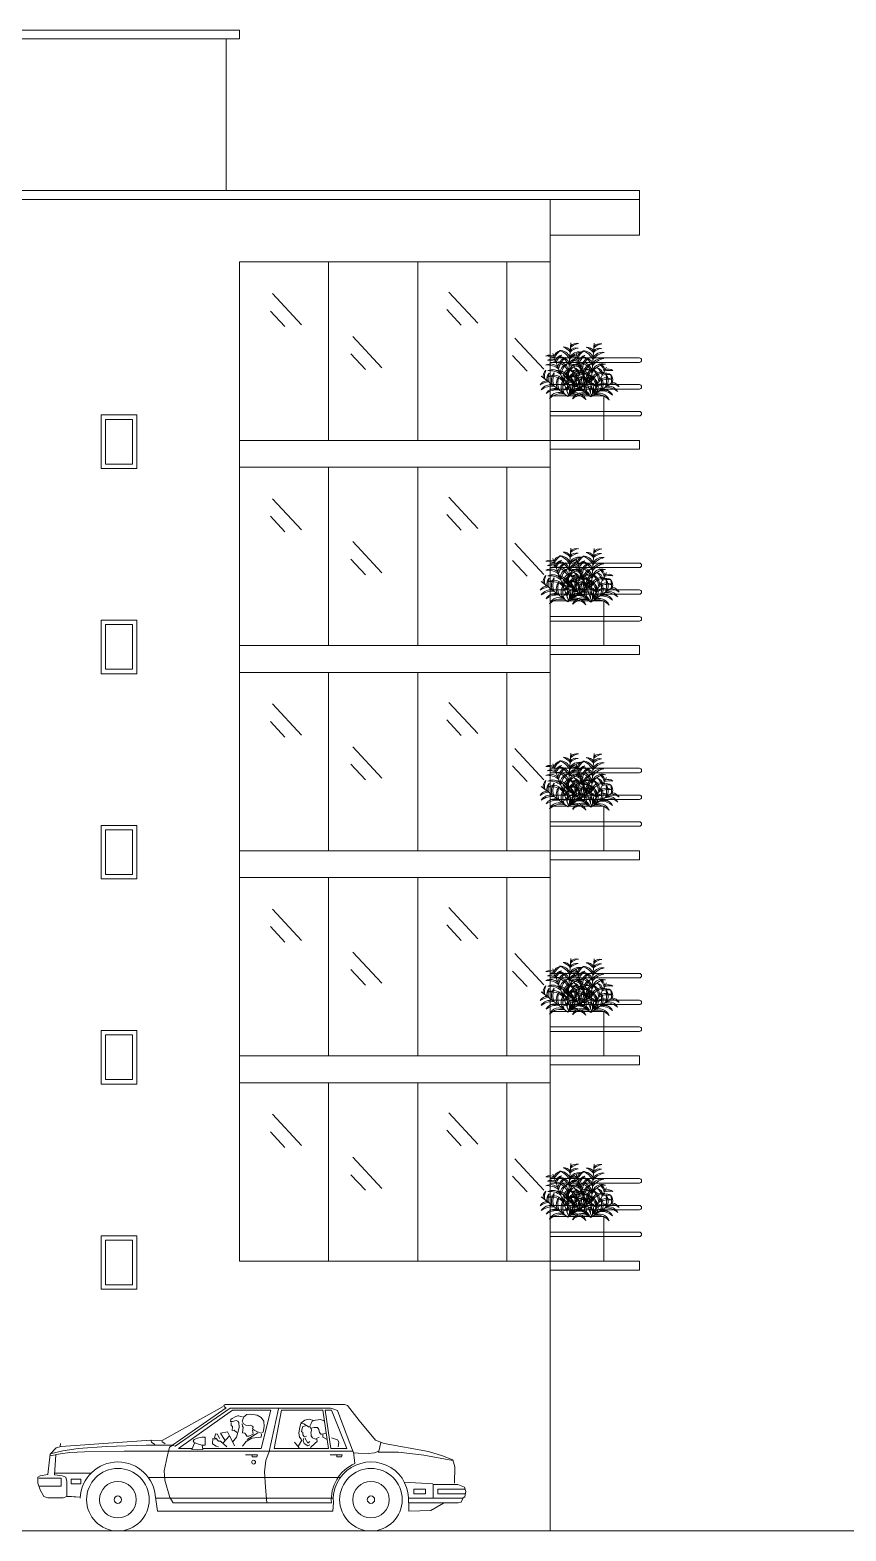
# Model space of a CAD drawing. Header units: millimetres. Extents: x 94 to 362, y 157 to 221.
# Drawn here: x 173.63 to 182.78, y 165.98 to 182.8 of the extents above; entities that cross this region are included whole.
import ezdxf

# ---------------------------------------------------------------- set-up
doc = ezdxf.new("R2010")
doc.units = ezdxf.units.MM
doc.layers.get('0').update_dxf_attribs({"lineweight": 9})
doc.layers.add('ARBOL', color=3, linetype='Continuous', lineweight=9)
doc.layers.add('BARDA PERIMETRAL', color=5, linetype='Continuous', lineweight=9)

# ---------------------------------------------------------------- blocks, each defined once
blk = doc.blocks.new('arbusto02')
at = {"layer": 'ARBOL', "linetype": 'ByBlock'}
for p, q in [((-0.048, 0.801), (0.007, 0.065)), ((0.22, 0.644), (-0.01, 0.019)), ((-0.23, 0.444), (0, 0)), ((0.397, 0.303), (0, 0)), ((-0.319, 0.217), (0, 0))]:
    blk.add_line(p, q, dxfattribs=at)
for centre, radius, start, end in [((-0.132, 0.68), 0.115, 40.53, 103.8644), ((-0.216, 0.539), 0.26, 48.3163, 77.6194), ((-0.127, 0.612), 0.115, 40.53, 103.8644), ((-0.211, 0.471), 0.26, 48.3163, 77.6194), ((0.058, 0.626), 0.115, 84.6157, 147.9501), ((0.162, 0.498), 0.26, 110.8607, 140.1638), ((0.117, 0.528), 0.16, 88.8463, 158.9911), ((0.209, 0.435), 0.268, 109.2035, 152.8688), ((-0.042, 0.474), 0.26, 23.8984, 53.2015), ((0.093, 0.569), 0.115, 16.1121, 79.4464), ((-0.168, 0.338), 0.156, 7.666, 107.8746), ((-0.227, 0.251), 0.236, 25.9065, 87.4278), ((-0.095, 0.385), 0.115, 107.7459, 171.0802), ((-0.171, 0.507), 0.16, 29.4889, 99.6338), ((-0.248, 0.401), 0.268, 35.6112, 79.2766), ((0.051, 0.308), 0.26, 133.9908, 163.2939), ((-0.164, 0.416), 0.16, 29.4889, 99.6338), ((-0.241, 0.31), 0.268, 35.6112, 79.2766), ((0.124, 0.437), 0.16, 88.8463, 158.9911), ((0.215, 0.344), 0.268, 109.2035, 152.8688), ((0.14, 0.361), 0.156, 80.6055, 180.8141), ((0.21, 0.283), 0.236, 101.0522, 162.5736), ((-0.046, 0.341), 0.16, 5.071, 75.2158), ((-0.159, 0.277), 0.268, 11.1933, 54.8587), ((-0.128, 0.362), 0.268, 11.1933, 54.8587), ((-0.014, 0.427), 0.16, 5.071, 75.2158), ((-0.065, 0.41), 0.26, 23.8984, 53.2015), ((0.069, 0.505), 0.115, 16.1121, 79.4464), ((0.302, 0.204), 0.268, 84.7855, 128.4509), ((0.257, 0.327), 0.16, 64.4284, 134.5732), ((0.285, 0.282), 0.26, 86.4427, 115.7458), ((0.244, 0.441), 0.115, 60.1978, 123.5321), ((0.309, 0.346), 0.26, 86.4427, 115.7458), ((0.268, 0.505), 0.115, 60.1978, 123.5321), ((-0.26, 0.3), 0.115, 63.6602, 126.9945), ((-0.281, 0.137), 0.26, 71.4465, 100.7496), ((-0.211, 0.255), 0.115, 136.2275, 199.5619), ((-0.227, 0.125), 0.16, 52.6191, 122.7639), ((-0.256, -0.003), 0.268, 58.7414, 102.4068), ((-0.046, 0.257), 0.26, 162.4725, 191.7756), ((-0.229, 0.239), 0.115, 63.6602, 126.9945), ((-0.25, 0.076), 0.26, 71.4465, 100.7496), ((-0.097, 0.24), 0.16, 140.4581, 210.6029), ((0.033, 0.254), 0.268, 160.8153, 204.4806), ((-0.158, 0.212), 0.156, 7.666, 107.8746), ((-0.217, 0.125), 0.236, 25.9065, 87.4278), ((-0.022, 0.189), 0.16, 140.4581, 210.6029), ((-0.063, 0.325), 0.115, 107.7459, 171.0802), ((0.082, 0.248), 0.26, 133.9908, 163.2939), ((0.108, 0.203), 0.268, 160.8153, 204.4806), ((0.029, 0.258), 0.16, 111.9765, 182.1213), ((0.15, 0.208), 0.268, 132.3336, 175.999), ((0.048, 0.154), 0.156, 132.2173, 232.4259), ((0.071, 0.177), 0.16, 111.9765, 182.1213), ((0.153, 0.161), 0.236, 152.664, 214.1854), ((0.192, 0.127), 0.268, 132.3336, 175.999), ((-0.082, 0.272), 0.156, 343.248, 83.4567), ((-0.171, 0.217), 0.236, 1.4886, 63.0099), ((0.116, 0.113), 0.156, 103.7356, 203.9443), ((0.211, 0.069), 0.236, 124.1824, 185.7037), ((0.15, 0.235), 0.156, 80.6055, 180.8141), ((0.22, 0.157), 0.236, 101.0522, 162.5736), ((-0.161, 0.152), 0.236, 329.0367, 30.558), ((-0.057, 0.151), 0.156, 310.7961, 51.0048), ((0.208, 0.165), 0.156, 56.1875, 156.3962), ((0.24, 0.066), 0.236, 76.6343, 138.1556), ((0.27, 0.119), 0.268, 84.7855, 128.4509), ((0.226, 0.242), 0.16, 64.4284, 134.5732), ((0.011, 0.19), 0.16, 332.6191, 42.7639), ((-0.119, 0.197), 0.268, 338.7414, 22.4068), ((0.083, 0.246), 0.16, 332.6191, 42.7639), ((-0.047, 0.252), 0.268, 338.7414, 22.4068), ((0.032, 0.259), 0.26, 351.4465, 20.7496), ((0.196, 0.267), 0.115, 343.6602, 46.9945), ((0.309, 0.119), 0.115, 27.7459, 91.0802), ((0.25, 0.308), 0.115, 343.6602, 46.9945), ((0.086, 0.3), 0.26, 351.4465, 20.7496), ((-0.315, 0.101), 0.115, 92.1418, 155.4762), ((-0.256, -0.052), 0.26, 99.9281, 129.2312), ((-0.259, 0.001), 0.16, 81.1007, 151.2455), ((-0.224, -0.124), 0.268, 87.223, 130.8884), ((-0.184, -0.05), 0.16, 81.1007, 151.2455), ((-0.149, -0.176), 0.268, 87.223, 130.8884), ((-0.186, 0.044), 0.16, 52.6191, 122.7639), ((-0.214, -0.083), 0.268, 58.7414, 102.4068), ((-0.125, -0.102), 0.156, 59.2778, 159.4864), ((-0.093, -0.201), 0.236, 77.5183, 139.0396), ((-0.159, -0.029), 0.156, 30.7961, 131.0048), ((-0.178, -0.133), 0.236, 49.0367, 110.558), ((0.104, -0.196), 0.236, 44.1824, 105.7037), ((0.131, -0.094), 0.156, 23.7356, 123.9443), ((0.158, -0.167), 0.268, 52.3336, 95.999), ((0.187, -0.039), 0.16, 31.9765, 102.1213), ((0.231, -0.112), 0.268, 52.3336, 95.999), ((0.259, 0.016), 0.16, 31.9765, 102.1213), ((0.258, -0.038), 0.26, 53.9908, 83.2939)]:
    blk.add_arc(centre, radius, start, end, dxfattribs=at)
blk = doc.blocks.new('AUTO_ALZADO')
at = {"color": 0, "linetype": 'ByBlock'}
for points in [[(-1.73, 1.409), (-2.412, 1.026), (-2.531, 1.032)], [(-2.298, 0.974), (-1.695, 1.392)], [(-1.651, 1.389), (-2.268, 0.964), (-2.293, 0.97)], [(-1.624, 1.368), (-2.23, 0.938), (-2.075, 0.938)], [(-1.959, 0.938), (-1.301, 0.938), (-1.192, 1.368), (-1.624, 1.368)], [(0.865, 0.549), (0.871, 0.733), (0.848, 0.808), (0.732, 0.855), (0.576, 0.903), (0.076, 0.991), (-0.019, 1.032), (-0.202, 1.249), (-0.333, 1.419), (-0.368, 1.429), (-1.707, 1.429), (-1.72, 1.418), (-1.713, 1.405), (-1.697, 1.392), (-1.695, 1.392)], [(-1.651, 1.389), (-0.523, 1.389), (-0.487, 1.378), (-0.447, 1.361), (-0.42, 1.291), (-0.266, 0.89), (-0.215, 0.885), (-0.101, 0.882), (-0.033, 0.888), (0.018, 0.906), (0.03, 0.957), (0.038, 1.005)], [(-1.107, 1.383), (-1.212, 0.902), (-1.251, 0.804), (-1.263, 0.674), (-1.255, 0.504), (-1.238, 0.326)], [(-1.073, 1.368), (-1.158, 0.938), (-0.548, 0.938)], [(-0.61, 1.368), (-1.073, 1.368)], [(-0.61, 1.368), (-0.548, 0.938)], [(-0.583, 1.368), (-0.521, 0.938)], [(-0.521, 0.938), (-0.34, 0.938), (-0.513, 1.368), (-0.583, 1.368)], [(-1.622, 1.007), (-1.579, 1.063), (-1.556, 1.141), (-1.547, 1.177), (-1.553, 1.227), (-1.565, 1.244), (-1.583, 1.249), (-1.624, 1.238), (-1.645, 1.241), (-1.642, 1.261), (-1.627, 1.274), (-1.585, 1.294), (-1.565, 1.302), (-1.551, 1.302), (-1.533, 1.296), (-1.51, 1.291)], [(-1.638, 1.23), (-1.638, 1.196), (-1.622, 1.183), (-1.627, 1.138), (-1.604, 1.144), (-1.574, 1.116)], [(-1.278, 1.121), (-1.269, 1.183), (-1.273, 1.244), (-1.301, 1.283), (-1.346, 1.311), (-1.419, 1.322), (-1.462, 1.316), (-1.497, 1.291), (-1.515, 1.244), (-1.501, 1.213), (-1.474, 1.199), (-1.446, 1.196), (-1.426, 1.199), (-1.401, 1.188), (-1.392, 1.174), (-1.401, 1.158), (-1.38, 1.144), (-1.344, 1.124), (-1.303, 1.11), (-1.285, 1.116)], [(-1.515, 1.213), (-1.51, 1.183), (-1.504, 1.174), (-1.51, 1.113), (-1.487, 1.11), (-1.474, 1.093), (-1.462, 1.074), (-1.442, 1.074), (-1.392, 1.099), (-1.401, 1.144)], [(-0.848, 1.039), (-0.874, 1.065), (-0.878, 1.113), (-0.867, 1.175), (-0.857, 1.217), (-0.823, 1.214), (-0.764, 1.175)], [(-0.859, 1.219), (-0.813, 1.254), (-0.764, 1.266), (-0.717, 1.251)], [(-0.793, 1.076), (-0.819, 1.071), (-0.834, 1.09), (-0.834, 1.12), (-0.849, 1.122), (-0.842, 1.162), (-0.834, 1.184), (-0.806, 1.192)], [(-0.579, 1.108), (-0.606, 1.097), (-0.634, 1.097), (-0.647, 1.117), (-0.657, 1.15), (-0.672, 1.171), (-0.706, 1.173), (-0.749, 1.166), (-0.755, 1.187), (-0.743, 1.217), (-0.732, 1.242), (-0.691, 1.256), (-0.634, 1.261), (-0.591, 1.242)], [(-3.603, 0.864), (-3.619, 0.64), (-3.534, 0.631), (-3.491, 0.617), (-3.483, 0.565), (-3.483, 0.403), (-3.327, 0.393), (-3.483, 0.397), (-3.522, 0.383), (-3.693, 0.383), (-3.74, 0.397), (-3.779, 0.474), (-3.807, 0.55), (-3.807, 0.617), (-3.782, 0.631), (-3.693, 0.645), (-3.67, 0.873), (-3.6, 0.944), (-3.545, 0.958), (-2.541, 1.031), (-2.532, 1.007), (-2.493, 0.983)], [(-2.378, 0.99), (-2.416, 1.016)], [(-1.688, 0.955), (-1.759, 1.019), (-1.779, 1.019), (-1.811, 1.054), (-1.82, 1.043), (-1.843, 1.049), (-1.849, 0.988), (-1.806, 0.963), (-1.781, 0.955)], [(-1.77, 1.049), (-1.791, 1.096), (-1.815, 1.102), (-1.827, 1.054)], [(-1.708, 1.03), (-1.757, 1.108), (-1.681, 1.124), (-1.656, 1.077), (-1.729, 1.002)], [(-1.654, 1.074), (-1.602, 0.968)], [(-1.298, 1.099), (-1.303, 1.063), (-1.408, 1.052), (-1.469, 1.016), (-1.51, 0.963)], [(-1.34, 1.113), (-1.46, 1.038)], [(-0.846, 1.032), (-0.883, 0.968)], [(-0.827, 1.048), (-0.831, 1.023), (-0.819, 0.991), (-0.779, 0.965), (-0.755, 0.979)], [(-0.813, 1.058), (-0.779, 0.998), (-0.755, 1.014)], [(-0.677, 1.043), (-0.676, 1.014), (-0.698, 0.998), (-0.749, 0.947)], [(-0.743, 1.162), (-0.736, 1.143), (-0.747, 1.11), (-0.74, 1.101), (-0.74, 1.08), (-0.725, 1.058), (-0.691, 1.041), (-0.651, 1.065)], [(-0.609, 1.088), (-0.609, 1.062), (-0.562, 1.039)], [(-0.439, 0.956), (-0.432, 1.006), (-0.445, 1.034), (-0.515, 1.058)], [(-3.67, 0.878), (-3.526, 0.912), (-3.354, 0.936), (-3.035, 0.958), (-2.59, 0.973), (-2.291, 0.973), (-2.329, 0.95), (-2.357, 0.845), (-2.389, 0.688), (-2.384, 0.583), (-2.326, 0.389), (-2.288, 0.326)], [(-3.67, 0.854), (-3.557, 0.878), (-3.448, 0.892), (-3.284, 0.898), (-2.838, 0.907)], [(-3.557, 0.958), (-3.552, 0.992)], [(-2.838, 0.907), (-0.273, 0.907)], [(-1.963, 0.974), (-1.958, 0.926), (-2.013, 0.922), (-2.08, 0.926), (-2.049, 0.996)], [(-1.479, 0.866), (-1.344, 0.866), (-1.352, 0.845), (-1.403, 0.845), (-1.403, 0.866)], [(-0.876, 0.944), (-0.927, 1.006)], [(-0.53, 0.866), (-0.395, 0.866), (-0.403, 0.845), (-0.454, 0.845), (-0.454, 0.866)], [(-0.251, 0.77), (-0.268, 0.898)], [(0.848, 0.801), (0.521, 0.862), (0.236, 0.896), (0.009, 0.896)], [(-3.795, 0.516), (-3.545, 0.516), (-3.545, 0.603), (-3.795, 0.603)], [(-3.612, 0.659), (-3.21, 0.659)], [(-2.565, 0.61), (-0.415, 0.61)], [(0.622, 0.539), (0.302, 0.56)], [(0.908, 0.326), (0.94, 0.336), (0.962, 0.385), (0.98, 0.396), (0.992, 0.453), (0.977, 0.505), (0.904, 0.535), (0.786, 0.535), (0.627, 0.535), (0.627, 0.385)], [(-2.486, 0.393), (-2.466, 0.233)], [(-2.486, 0.38), (-0.494, 0.38)], [(0.352, 0.38), (0.96, 0.38)], [(0.977, 0.482), (0.68, 0.482), (0.68, 0.43), (0.986, 0.43)], [(-2.466, 0.233), (-0.497, 0.233)], [(-2.288, 0.326), (-0.514, 0.326)], [(-0.514, 0.332), (-0.514, 0.326)], [(-0.492, 0.331), (-0.497, 0.233)], [(0.351, 0.326), (0.908, 0.326)], [(0.354, 0.331), (0.354, 0.234), (0.601, 0.243), (0.742, 0.325)]]:
    blk.add_lwpolyline(points, dxfattribs=at)
for points in [[(-1.931, 1.065), (-1.969, 1.065), (-2.017, 1.052), (-2.054, 1.039), (-2.063, 1.02), (-2.059, 1.006), (-2.029, 0.991), (-1.969, 0.974), (-1.931, 0.974)], [(-3.432, 0.593), (-3.432, 0.54), (-3.323, 0.54), (-3.323, 0.593)], [(0.41, 0.482), (0.41, 0.43), (0.539, 0.43), (0.539, 0.482)]]:
    blk.add_lwpolyline(points, close=True, dxfattribs=at)
for centre, radius in [((-2.909, 0.363), 0.351), ((-1.387, 0.783), 0.0213), ((-0.071, 0.363), 0.351), ((-2.909, 0.363), 0.205), ((-0.071, 0.363), 0.205), ((-2.909, 0.363), 0.0415), ((-0.071, 0.363), 0.0415)]:
    blk.add_circle(centre, radius, dxfattribs=at)
for centre, radius, start, end in [((-2.909, 0.363), 0.423, 2.3793, 177.6207), ((-0.071, 0.363), 0.445, 113.859, 184.9166), ((-0.071, 0.363), 0.423, 355.0834, 184.9166)]:
    blk.add_arc(centre, radius, start, end, dxfattribs=at)

msp = doc.modelspace()

# ---------------------------------------------------------------- linework, layer by layer
for p, q in [((175.826, 181.004), (175.826, 182.704)), ((180.461, 181.004), (167.761, 181.004)), ((180.461, 180.904), (167.761, 180.904)), ((179.461, 165.979), (179.461, 180.904)), ((180.461, 181.004), (180.461, 180.504)), ((179.461, 180.504), (180.461, 180.504)), ((175.976, 180.204), (175.976, 169.004)), ((179.461, 180.204), (175.976, 180.204)), ((176.976, 180.204), (176.976, 178.204)), ((177.976, 180.204), (177.976, 178.204)), ((178.976, 180.204), (178.976, 178.204)), ((180.061, 178.704), (179.461, 178.704)), ((180.061, 178.204), (180.061, 178.704)), ((179.461, 178.204), (175.976, 178.204)), ((179.461, 177.904), (175.976, 177.904)), ((176.976, 177.904), (176.976, 175.904)), ((177.976, 177.904), (177.976, 175.904)), ((178.976, 177.904), (178.976, 175.904)), ((180.061, 176.404), (179.461, 176.404)), ((180.061, 175.904), (180.061, 176.404)), ((179.461, 175.904), (175.976, 175.904)), ((179.461, 175.604), (175.976, 175.604)), ((176.976, 175.604), (176.976, 173.604)), ((177.976, 175.604), (177.976, 173.604)), ((178.976, 175.604), (178.976, 173.604)), ((180.061, 174.104), (179.461, 174.104)), ((180.061, 173.604), (180.061, 174.104)), ((179.461, 173.604), (175.976, 173.604)), ((179.461, 173.304), (175.976, 173.304)), ((176.976, 173.304), (176.976, 171.304)), ((177.976, 173.304), (177.976, 171.304)), ((178.976, 173.304), (178.976, 171.304)), ((180.061, 171.804), (179.461, 171.804)), ((180.061, 171.304), (180.061, 171.804)), ((179.461, 171.304), (175.976, 171.304)), ((179.461, 171.004), (175.976, 171.004)), ((176.976, 171.004), (176.976, 169.004)), ((177.976, 171.004), (177.976, 169.004)), ((178.976, 171.004), (178.976, 169.004)), ((180.061, 169.504), (179.461, 169.504)), ((180.061, 169.004), (180.061, 169.504)), ((175.976, 169.004), (179.461, 169.004)), ((206.305, 165.979), (161.654, 165.979))]:
    msp.add_line(p, q)
at = {"color": 4}
for p, q in [((178.324, 179.867), (178.649, 179.517)), ((176.347, 179.85), (176.672, 179.5)), ((176.323, 179.654), (176.486, 179.479)), ((178.3, 179.672), (178.463, 179.497)), ((177.249, 179.369), (177.574, 179.019)), ((179.063, 179.351), (179.388, 179.001)), ((177.226, 179.173), (177.388, 178.998)), ((179.04, 179.156), (179.202, 178.981)), ((176.347, 177.55), (176.672, 177.2)), ((178.324, 177.567), (178.649, 177.217)), ((176.323, 177.354), (176.486, 177.179)), ((178.3, 177.372), (178.463, 177.197)), ((177.249, 177.069), (177.574, 176.719)), ((179.063, 177.051), (179.388, 176.701)), ((177.226, 176.873), (177.388, 176.698)), ((179.04, 176.856), (179.202, 176.681)), ((176.347, 175.25), (176.672, 174.9)), ((178.324, 175.267), (178.649, 174.917)), ((176.323, 175.054), (176.486, 174.879)), ((178.3, 175.072), (178.463, 174.897)), ((177.249, 174.769), (177.574, 174.419)), ((179.063, 174.751), (179.388, 174.401)), ((177.226, 174.573), (177.388, 174.398)), ((179.04, 174.556), (179.202, 174.381)), ((178.324, 172.967), (178.649, 172.617)), ((176.347, 172.95), (176.672, 172.6)), ((176.323, 172.754), (176.486, 172.579)), ((178.3, 172.772), (178.463, 172.597)), ((177.249, 172.469), (177.574, 172.119)), ((179.063, 172.451), (179.388, 172.101)), ((177.226, 172.273), (177.388, 172.098)), ((179.04, 172.256), (179.202, 172.081)), ((176.347, 170.65), (176.672, 170.3)), ((178.324, 170.667), (178.649, 170.317)), ((176.323, 170.454), (176.486, 170.279)), ((178.3, 170.472), (178.463, 170.297)), ((177.249, 170.169), (177.574, 169.819)), ((179.063, 170.151), (179.388, 169.801)), ((177.226, 169.973), (177.388, 169.798)), ((179.04, 169.956), (179.202, 169.781))]:
    msp.add_line(p, q, dxfattribs=at)
for points in [[(173.126, 182.804), (175.976, 182.804), (175.976, 182.704), (173.126, 182.704)], [(174.826, 178.489), (174.426, 178.489), (174.426, 177.889), (174.826, 177.889)], [(174.776, 178.439), (174.476, 178.439), (174.476, 177.939), (174.776, 177.939)], [(174.826, 176.189), (174.426, 176.189), (174.426, 175.589), (174.826, 175.589)], [(174.776, 176.139), (174.476, 176.139), (174.476, 175.639), (174.776, 175.639)], [(174.826, 173.889), (174.426, 173.889), (174.426, 173.289), (174.826, 173.289)], [(174.776, 173.839), (174.476, 173.839), (174.476, 173.339), (174.776, 173.339)], [(174.826, 171.589), (174.426, 171.589), (174.426, 170.989), (174.826, 170.989)], [(174.776, 171.539), (174.476, 171.539), (174.476, 171.039), (174.776, 171.039)], [(174.826, 169.289), (174.426, 169.289), (174.426, 168.689), (174.826, 168.689)], [(174.776, 169.239), (174.476, 169.239), (174.476, 168.739), (174.776, 168.739)]]:
    msp.add_lwpolyline(points, close=True)
for points in [[(179.461, 179.079), (180.461, 179.079, 1), (180.461, 179.129), (179.461, 179.129)], [(179.461, 178.779), (180.461, 178.779, 1), (180.461, 178.829), (179.461, 178.829)], [(179.461, 178.479), (180.461, 178.479, 1), (180.461, 178.529), (179.461, 178.529)], [(179.461, 176.779), (180.461, 176.779, 1), (180.461, 176.829), (179.461, 176.829)], [(179.461, 176.479), (180.461, 176.479, 1), (180.461, 176.529), (179.461, 176.529)], [(179.461, 176.179), (180.461, 176.179, 1), (180.461, 176.229), (179.461, 176.229)], [(179.461, 174.479), (180.461, 174.479, 1), (180.461, 174.529), (179.461, 174.529)], [(179.461, 174.179), (180.461, 174.179, 1), (180.461, 174.229), (179.461, 174.229)], [(179.461, 173.879), (180.461, 173.879, 1), (180.461, 173.929), (179.461, 173.929)], [(179.461, 172.179), (180.461, 172.179, 1), (180.461, 172.229), (179.461, 172.229)], [(179.461, 171.879), (180.461, 171.879, 1), (180.461, 171.929), (179.461, 171.929)], [(179.461, 171.579), (180.461, 171.579, 1), (180.461, 171.629), (179.461, 171.629)], [(179.461, 169.879), (180.461, 169.879, 1), (180.461, 169.929), (179.461, 169.929)], [(179.461, 169.579), (180.461, 169.579, 1), (180.461, 169.629), (179.461, 169.629)], [(179.461, 169.279), (180.461, 169.279, 1), (180.461, 169.329), (179.461, 169.329)]]:
    msp.add_lwpolyline(points, format="xyb")
for points in [[(179.461, 178.204), (180.461, 178.204), (180.461, 178.104), (179.461, 178.104)], [(179.461, 175.904), (180.461, 175.904), (180.461, 175.804), (179.461, 175.804)], [(179.461, 173.604), (180.461, 173.604), (180.461, 173.504), (179.461, 173.504)], [(179.461, 171.304), (180.461, 171.304), (180.461, 171.204), (179.461, 171.204)], [(179.461, 169.004), (180.461, 169.004), (180.461, 168.904), (179.461, 168.904)]]:
    msp.add_lwpolyline(points)

# ---------------------------------------------------------------- block references
msp.add_blockref('AUTO_ALZADO', (177.522, 165.967))
at = {"layer": 'BARDA PERIMETRAL', "linetype": 'Continuous', "xscale": -0.75, "yscale": 0.75, "zscale": 0.75}
for p in [(179.657, 178.696), (179.918, 178.692), (179.657, 176.396), (179.918, 176.392), (179.657, 174.096), (179.918, 174.092), (179.657, 171.796), (179.918, 171.792), (179.657, 169.496), (179.918, 169.492)]:
    msp.add_blockref('arbusto02', p, dxfattribs=at)

doc.saveas('drawing.dxf')
